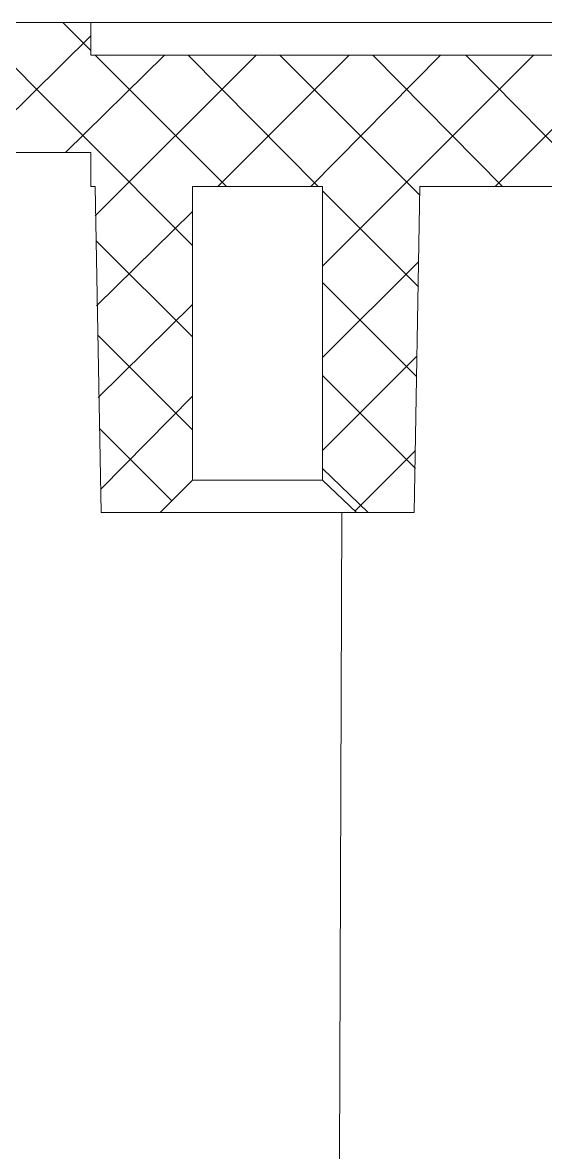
# Model space of a CAD drawing. Header units: inches. Extents: x 11 to 682, y 148 to 1119.
# Drawn here: x 173.69 to 194.94, y 811.23 to 857.16 of the extents above; entities that cross this region are included whole.
import ezdxf

# ---------------------------------------------------------------- set-up
doc = ezdxf.new("R2010")
doc.units = ezdxf.units.IN
doc.header["$MEASUREMENT"] = 0
doc.layers.add('图层 1', color=7, linetype='Continuous')

msp = doc.modelspace()

# ---------------------------------------------------------------- linework, layer by layer
at = {"layer": '图层 1', "color": 7, "lineweight": 18, "true_color": 0xffffff}
for points in [[(169.26, 857.16), (176.46, 857.16)], [(169.26, 857.16), (329.82, 857.16)], [(171.54, 857.159), (180.6, 848.099)], [(175.32, 857.159), (176.46, 856.02)], [(176.46, 855.84), (176.46, 857.16)], [(176.46, 855.84), (322.62, 855.84), (322.62, 857.16)], [(176.46, 855.84), (176.46, 857.16)], [(184.44, 857.16), (230.76, 857.16)], [(171.66, 851.879), (176.46, 856.62)], [(175.44, 851.879), (179.46, 855.839)], [(176.46, 855.84), (322.62, 855.84)], [(176.64, 849.3), (183.18, 855.84)], [(176.64, 855.839), (181.98, 850.5)], [(179.1, 855.84), (210.36, 855.84)], [(179.1, 855.84), (230.76, 855.84)], [(180.42, 855.839), (185.7, 850.5)], [(181.62, 850.5), (186.96, 855.84)], [(184.14, 855.839), (189.84, 850.139)], [(185.4, 850.5), (190.68, 855.84)], [(185.88, 847.26), (194.46, 855.84)], [(187.92, 855.839), (193.2, 850.5)], [(191.7, 855.839), (196.98, 850.5)], [(192.9, 850.5), (198.24, 855.84)], [(170.82, 851.88), (176.46, 851.88)], [(170.82, 851.88), (176.46, 851.88)], [(176.46, 851.88), (176.46, 850.5)], [(176.46, 851.88), (176.46, 850.5)], [(176.46, 850.5), (176.64, 850.5)], [(176.46, 850.5), (176.64, 850.5)], [(176.64, 850.5), (176.88, 837.24)], [(176.64, 850.5), (176.88, 837.24)], [(180.6, 850.5), (185.88, 850.5)], [(180.6, 850.5), (180.6, 838.56)], [(180.6, 850.5), (180.6, 838.56)], [(180.6, 850.5), (185.88, 850.5)], [(185.88, 850.5), (185.88, 838.56)], [(185.88, 850.5), (185.88, 838.56)], [(185.88, 850.319), (189.78, 846.419)], [(189.6, 837.24), (189.84, 850.5)], [(189.6, 837.24), (189.84, 850.5)], [(189.84, 850.5), (309.24, 850.5)], [(189.84, 850.5), (309.24, 850.5)], [(176.7, 845.64), (180.6, 849.479)], [(176.7, 848.279), (180.6, 844.379)], [(185.88, 843.54), (189.78, 847.439)], [(185.88, 846.6), (189.72, 842.759)], [(176.76, 841.919), (180.6, 845.7)], [(176.76, 844.439), (180.6, 840.599)], [(185.88, 839.76), (189.72, 843.6)], [(185.88, 842.819), (189.66, 839.039)], [(176.88, 838.2), (180.6, 841.979)], [(176.82, 840.659), (179.76, 837.719)], [(187.2, 837.3), (189.66, 839.76)], [(185.88, 839.039), (187.74, 837.239)], [(179.28, 837.24), (180.6, 838.56)], [(179.28, 837.24), (180.6, 838.56)], [(180.6, 838.56), (185.88, 838.56)], [(185.88, 838.56), (187.26, 837.24)], [(185.88, 838.56), (187.26, 837.24)], [(176.88, 837.24), (179.28, 837.24)], [(176.88, 837.24), (189.6, 837.24)], [(186.42, 769.56), (186.66, 837.24)], [(187.26, 837.24), (189.6, 837.24)]]:
    msp.add_lwpolyline(points, dxfattribs=at)

doc.saveas('drawing.dxf')
